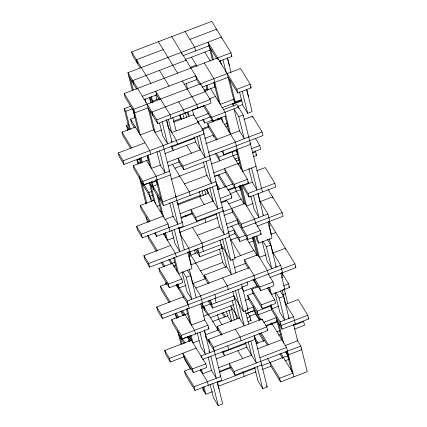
<?xml version="1.0" encoding="UTF-8"?>
<svg xmlns="http://www.w3.org/2000/svg" width="427" height="427" viewBox="0 0 427 427"><rect width="100%" height="100%" fill="white"/><g stroke="black" fill="none" stroke-linecap="round" stroke-linejoin="round"><path stroke-width="0.64" d="M140.141 67.909L132.594 55.553L131.681 51.886L211.771 21.35L230.975 52.799L231.893 56.465L219.147 61.323M163.178 49.569L136.48 59.748L137.398 63.415M189.876 39.391L216.569 29.212L216.879 30.434M132.397 90.604L127.935 72.697L221.373 37.074L221.677 38.297M182.847 55.777L209.251 45.71M185.265 59.566L210.281 50.028M186.129 60.202L132.738 80.559L133.651 84.226M190.068 67.429L196.276 65.064L196.58 66.286M171.723 36.615L210.137 99.518L211.05 103.185L157.659 123.542L148.057 107.812L134.708 112.904L125.106 97.18L124.188 93.513L230.975 52.799M142.34 96.283L195.731 75.931L196.65 79.598L184.229 84.332M143.872 99.715L156.912 94.746M129.349 129.408L124.188 108.698L130.859 106.158M124.188 108.698L125.789 111.319L132.461 108.778M152.487 101.14L159.314 98.541M124.188 93.513L133.79 109.237L240.577 68.523L250.185 84.247L251.097 87.914L237.748 93.006L228.146 77.282L202.056 87.225M203.919 90.262L207.02 89.078M134.59 127.903L131.505 122.853L130.587 119.181L135.444 117.334M204.469 91.015L215.534 86.798M205.334 91.656L151.943 112.007L152.855 115.68M127.694 130.352L126.472 125.463L128.292 124.769M130.502 148.158L122.96 135.802L122.042 132.135L135.391 127.043M209.273 98.877L215.48 96.513M127.935 72.697L156.746 119.87L210.137 99.518M212.491 60.068L208.024 42.166L236.836 89.339L250.185 84.247M192.118 110.129L203.914 105.629M173.474 121.252L181.544 118.172M154.505 233.035L156.565 236.403L183.263 226.225L163.146 145.543L153.544 129.819L140.195 134.905L133.79 109.237M173.72 122.127L193.586 114.553L203.188 130.278L235.192 258.634L230.745 260.331L221.138 244.607M161.817 129.893L155.14 132.439L149.658 110.433M204.277 62.977L213.884 78.701L220.284 104.375L233.633 99.283L235.234 101.904L241.298 99.592M221.805 107.807L241.826 100.174M195.678 118.466L208.718 113.491M232.55 104.407L241.65 100.937M223.486 109.616L236.83 104.524L243.235 115.007L262.434 192.022M197.215 121.892L210.874 116.688M237.711 106.456L242.563 104.604M203.417 132.818L204.106 133.945L124.011 164.48L119.213 156.618L118.3 152.946L144.993 142.773M204.533 105.533L211.739 117.324L238.431 107.145L238.757 108.442M202.59 119.709L204.645 123.077L212.534 120.067M203.391 105.827L212.651 120.99L226 115.904M216.42 140.189L208.536 127.273L207.618 123.606L220.967 118.514L235.373 142.1L242.685 171.44L256.035 166.354M202.083 128.762L208.291 126.397M202.323 129.637L208.536 127.273M118.3 152.946L123.099 160.808L203.188 130.278M238.784 116.704L244.271 138.711L239.472 130.849L233.985 108.842L238.784 116.704L243.235 115.007M239.494 91.858L242.883 105.448L247.687 113.31L252.133 111.618L246.646 89.611M224.09 124.572L227.121 123.414M137.958 163.925L136.987 160.045L140.024 158.887M171.691 145.612L172.375 146.733L194.728 138.215M225.771 126.376L227.591 125.682M243.972 119.437L252.464 116.197L262.071 131.922L262.984 135.589L182.895 166.124L178.091 158.262L179.004 161.929L183.807 169.791L210.506 159.613L209.817 158.492M136.987 160.045L138.588 162.666L140.408 161.972M170.458 174.883L143.76 185.062L134.158 169.338L133.245 165.671L148.415 159.885M164.907 153.597L195.95 141.764M204.645 138.449L213.335 135.135L213.794 136.966M205.739 143.707L239.67 130.769M160.499 164.971L151.393 168.441L148.009 154.852M167.229 162.404L200.754 149.626M168.142 166.071L179.319 161.812M208.675 152.279L262.071 131.922M174.889 168.211L181.721 165.607M133.245 165.671L142.848 181.395L169.546 171.216L168.857 170.09M144.684 184.437L148.324 183.05M221.794 151.158L223.855 154.526L250.548 144.347L249.864 143.226M151.393 181.459L152.081 182.585L156.325 180.963M216.42 153.208L218.821 157.136L237.022 150.197M152.994 186.252L157.243 184.629M171.195 179.313L204.528 166.605M211.354 164L237.332 154.099M251.284 148.777L259.781 145.538L260.694 149.204L252.202 152.444M234.604 159.154L238.245 157.766M143.392 183.546L148.879 192.529L151.911 191.376M252.629 152.973L255.666 151.82L256.579 155.487L253.547 156.64M236.286 160.958L239.317 159.799M149.792 196.196L152.823 195.043M184.491 183.936L207.463 175.177M213.671 172.812L239.707 162.884M215.448 175.876L217.268 175.182M214.589 176.479L225.76 172.214M149.135 222.067L141.246 209.15L140.328 205.483L153.677 200.391L168.083 223.978L169.914 231.317M215.993 181.619L162.596 201.976L150.592 182.318M156.8 206.449L159.837 205.291M149.429 182.58L163.514 205.643L216.905 185.286L216.217 184.165M256.771 170.779L265.268 167.544L274.871 183.268L275.783 186.935L249.09 197.114L241.885 185.318M178.086 203.828L200.439 195.304M160.002 211.691L161.214 211.226M177.712 204.939L208.755 193.105M217.444 189.791L232.811 183.93M234.14 184.395L247.489 179.303L248.402 182.969L235.053 188.061L225.451 172.337L224.538 168.665L234.14 184.395L235.053 188.061M227.655 189.914L234.941 187.138M228.087 190.442L235.368 187.666L236.28 191.333M181.662 221.437L182.345 222.558L142.303 237.823L137.499 229.961L136.587 226.294L163.279 216.115M243.374 185.585L252.474 182.11M230.217 193.65L241.138 189.481M164.801 219.553L173.298 216.313M180.029 213.751L213.553 200.968M220.385 198.363L230.938 194.338L231.85 198.005L220.679 202.265M180.941 217.418L192.118 213.153M180.877 218.133L192.363 213.756M221.234 202.75L226.822 200.621L241.228 224.207L242.141 227.874L282.183 212.603L283.101 216.27L257.011 226.219M136.587 226.294L141.385 234.156L168.083 223.978M242.685 184.459L248.172 193.447L274.871 183.268M228.669 203.93L241.084 199.195M222.622 209.833L223.305 210.959L196.607 221.138L191.808 213.276L190.896 209.604L195.694 217.466L222.392 207.292M178.849 228.6L216.724 214.162M222.931 211.792L244.97 203.391L254.572 219.115L255.794 224.004M253.248 203.465L246.571 206.011L241.41 185.302M179.751 232.272L217.637 217.829M223.844 215.464L232.848 212.032M259.84 201.736L272.581 196.879L272.885 198.101M174.072 237.668L167.395 240.214L165.457 232.448M229.021 235.507L229.705 236.627L149.615 267.163L144.817 259.301L143.899 255.634L170.597 245.456M197.295 235.277L219.643 226.758M226.475 224.154L237.647 219.894M227.388 227.821L238.565 223.561M241.228 224.207L267.921 214.028L269.752 221.362M227.927 232.325L234.135 229.956L235.053 233.622L228.84 235.992M143.899 255.634L148.703 263.496L228.792 232.961M197.717 252.565L190.89 255.17L189.919 251.289M230.623 240.022L237.609 237.359M169.797 259.333L181.801 278.991L182.713 282.658L169.364 287.745L159.762 272.02L158.849 268.353L174.622 262.338M188.883 256.905L189.994 256.478L188.862 251.951M221.245 244.564L198.891 253.088L196.489 249.154M231.733 226.027L238.939 237.818L245.61 235.277M268.973 226.369L270.083 225.947L268.957 221.416M231.621 208.483L232.539 212.15L246.939 235.736L260.289 230.644L261.207 234.311L247.857 239.403L238.255 223.679L237.337 220.012M175.614 265.194L173.794 265.888L174.12 267.179M195.347 249.453L199.809 256.755L222.157 248.231M234.706 233.062L239.851 241.485L247.74 238.479M190.837 264.884L221.143 253.328M249.085 242.675L253.328 241.058M270.926 234.348L275.778 232.501M255.96 236.062L257.086 240.593L258.687 243.214L272.036 238.122L268.001 221.944M166.114 284.451L165.788 283.16L167.005 282.695M169.247 302.748L161.363 289.832L160.445 286.165L167.122 283.619M200.493 270.894L222.841 262.375M234.471 257.94L253.884 250.537M158.849 268.353L168.451 284.078L181.801 278.991M182.82 271.679L186.247 277.294L190.698 275.596L196.185 297.603M262.909 241.143L266.341 246.758L270.787 245.061L276.274 267.067L275.591 265.941M192.55 283.613L205.291 278.756L204.378 275.089L226.732 266.571M248.423 268.546L245.338 263.491L244.425 259.824L257.775 254.732L267.377 270.456L268.289 274.129L273.093 281.991L274.006 285.658L260.657 290.744L253.798 279.514M185.958 285.343L179.281 287.889L178.315 284.008M266.048 254.812L259.37 257.353L254.209 236.643M234.471 267.633L245.648 263.374M272.639 253.083L285.385 248.226L285.69 249.448M195.833 288.044L249.224 267.686M241.821 286.848L242.509 287.974L162.415 318.505L157.616 310.642L156.704 306.976L183.397 296.797L183.701 298.019M177.68 285.268L187.288 300.992L280.726 265.37L282.551 272.704M156.704 306.976L161.502 314.838L294.988 263.95L295.9 267.617L269.811 277.561M241.645 287.334L247.852 284.969L247.089 281.911M210.522 303.912L203.69 306.517L204.602 310.183M243.422 291.363L257.081 286.159M204.175 319.065L207.949 325.241L208.862 328.913L182.169 339.086L172.561 323.362L171.649 319.695L187.426 313.685M201.683 308.246L202.793 307.824L201.667 303.293M234.044 295.906L211.696 304.43L209.294 300.496M267.489 288.006L274.689 299.797L275.607 303.464L262.258 308.556L252.656 292.831L251.738 289.164L258.415 286.618M281.772 277.71L282.887 277.288L281.756 272.757M244.425 259.824L254.028 275.548L254.94 279.215L259.744 287.077L273.093 281.991M208.152 300.795L212.609 308.097L234.957 299.578M261.228 319.887L248.535 299.108L247.623 295.441L253.691 293.13M203.636 316.226L233.948 304.67M245.119 300.411L248.845 298.991M283.725 285.69L288.583 283.843L289.495 287.51L282.215 290.285M210.025 317.805L232.379 309.287M280.806 273.285L284.836 289.469L271.492 294.555L269.715 287.435M212.427 321.6L227.949 315.681M282.952 294.715L285.38 293.787M247.441 309.217L253.649 306.853M171.649 319.695L181.251 335.419L207.949 325.241M233.943 295.948L243.545 311.673L247.996 309.975L241.591 284.302M251.738 289.164L261.34 304.889L274.689 299.797M275.709 292.484L279.141 298.099L283.592 296.407L289.074 318.409L288.39 317.288M247.286 313.023L253.35 310.707M245.872 313.834L254.561 310.52M187.939 336.615L182.478 338.696L185.222 343.191M205.355 334.96L218.096 330.103L217.178 326.431L239.531 317.912M247.623 295.441L257.225 311.166L270.574 306.079L280.176 321.803L282.007 329.137L308.7 318.958L307.787 315.291L298.185 299.567L286.047 304.195M249.411 316.226L255.479 313.914L259.253 320.09M247.03 318.099L250.137 316.919L251.049 320.586L247.943 321.771M278.847 306.154L272.175 308.7L271.204 304.814M184.074 356.78L170.416 361.989L165.617 354.127L164.699 350.455L191.397 340.282L190.266 335.75M307.787 315.291L281.089 325.47L271.487 309.746L258.138 314.832L257.225 311.166M199.067 340.586L192.999 342.902L191.061 335.136M209.55 343.052L208.632 339.385L262.029 319.028L266.827 326.89L267.745 330.557L201 356.006L201.459 357.837M164.699 350.455L169.503 358.317L196.201 348.144M263.55 322.465L276.29 317.608L281.884 340.041M265.674 325.668L277.203 321.275M266.106 326.201L277.635 321.803M208.632 339.385L213.436 347.247L266.827 326.89M280.176 321.803L293.525 316.711L295.356 324.045M202.521 359.438L255.309 339.316L254.625 338.189M222.894 350.983L223.583 352.104L245.931 343.586M276.974 331.747L280.005 330.594M293.354 325.502L303.672 321.568L304.584 325.235L294.272 329.169M213.436 347.247L221.666 380.254L194.968 390.433L185.366 374.709L184.448 371.042L191.125 368.496M216.115 358.968L247.158 347.135M255.848 343.82L264.543 340.506M278.495 335.184L280.923 334.261M192.454 368.955L205.803 363.868L206.716 367.535L193.367 372.622L183.765 356.897L182.852 353.23L192.454 368.955L193.367 372.622M257.561 348.843L281.777 339.609M211.701 370.342L202.601 373.812L201.469 369.28M218.432 367.775L251.957 354.997M284.9 345.667L297.64 340.81L293.445 323.981M219.345 371.442L230.521 367.183M219.281 372.163L231.076 367.663M259.883 357.65L286.576 347.471L293.893 376.811M184.448 371.042L194.055 386.766L220.748 376.587L220.065 375.461M261.025 363.863L261.708 364.984L235.01 375.162L230.212 367.3L229.299 363.633L234.097 371.495L300.838 346.051L307.243 371.725L280.544 381.903L270.942 366.174L270.024 362.507M217.252 382.629L255.127 368.191M261.335 365.822L288.23 355.568M218.17 386.296L256.04 371.858M262.247 369.488L270.942 366.174M284.894 360.858L289.143 359.235M202.275 387.705L202.601 389.002L205.798 394.244L212.475 391.698M267.628 358.579L279.632 378.231L292.975 373.145L280.971 353.487M210.063 384.199L213.452 397.788L218.25 405.65L222.702 403.953L217.215 381.951M254.556 367.231L257.945 380.825L262.744 388.687L267.195 386.99L254.396 335.649M231.204 55.345L231.893 56.465M250.409 86.793L251.097 87.914M208.936 45.833L216.825 58.75M204.821 52.11L210.308 61.098M255.325 138.236L259.781 145.538M185.072 31.529L194.675 47.253L195.593 50.92M254.978 150.694L255.666 151.82M255.89 154.36L256.579 155.487M191.472 57.202L196.959 66.185M210.682 88.651L225.082 112.237L230.569 134.238M268.124 189.577L282.183 212.603M196.303 79.032L199.393 84.087M211.477 120.334L212.507 122.021M247.489 179.303L233.083 155.716L232.171 152.049M259.28 199.873L267.921 214.028M247.719 181.849L248.402 182.969M268.919 221.266L294.988 263.95M158.374 41.707L177.584 73.156M182.382 81.018L196.788 104.604L197.701 108.271M295.217 266.491L295.9 267.617M207.618 123.606L217.22 139.33M262.786 214.6L263.475 215.726L257.988 193.719M238.672 186.268L240.732 189.636M215.277 153.506L219.734 160.803L218.821 157.136M267.361 239.446L270.787 245.061M235.939 190.773L244.169 204.25M255.49 222.782L260.289 230.644M272.079 251.22L280.726 265.37M186.738 112.317L189.134 116.245L188.008 111.719M260.518 233.19L261.207 234.311M159.431 70.38L169.033 86.105M178.641 101.829L183.439 109.696L184.357 113.363M281.724 272.607L288.583 283.843M288.812 286.384L289.495 287.51M308.016 317.837L308.7 318.958M218.934 174.686L230.938 194.338M217.791 174.979L225.339 187.336M231.167 196.884L231.85 198.005M193.938 137.131L194.621 138.252M179.073 114.964L181.817 119.453M284.195 288.417L284.836 289.469M215.848 182.649L219.617 188.825M217.103 186.877L218.816 189.684M225.333 200.354L226.022 201.48M280.16 290.787L283.592 296.407M246.683 238.746L256.974 255.592M284.884 302.562L293.525 316.711M131.681 51.886L150.886 83.334M159.687 99.918L156.602 94.863L155.69 91.197L170.09 114.783L171.008 118.45M186.636 145.313L191.44 153.176M150.085 97.212L153.17 102.266M167.918 126.413L176.495 140.456L177.408 144.123M205.937 189.332L217.941 208.984L212.454 186.983M297 339.764L300.838 346.051M149.626 98.632L152.028 102.565M301.115 348.672L301.756 349.718L288.406 354.81L286.346 351.437M171.355 141.027L172.044 142.148L166.557 120.147M230.932 239.905L240.534 255.629M252.923 279.343L257.769 287.28M128.847 76.364L136.736 89.28M170.891 146.472L173.293 150.4L172.375 146.733M201.021 196.468L200.332 195.347L199.366 191.461M276.52 320.149L282.007 329.137M199.441 196.655L204.239 204.517M271.487 322.764L286.576 347.471M270.686 323.623L271.375 324.744M172.487 164.278L189.294 191.798L190.207 195.465M285.423 351.795L287.825 355.723M221.367 247.148L222.056 248.274M242.365 288.999L243.737 291.246M267.056 329.436L267.745 330.557M260.08 320.186L254.252 310.637L253.339 306.97M226.625 266.608L231.429 274.47L222.552 238.874M279.829 353.786L282.573 358.28M225.824 267.467L222.739 262.413L219.51 249.469M247.308 308.854L247.996 309.975M261.223 332.905L268.428 344.701M130.587 119.181L149.797 150.635L150.71 154.302M247.735 312.986L250.137 316.919M260.08 333.204L267.286 345M175.262 195.763L175.945 196.884M250.366 319.46L251.049 320.586M258.938 333.503L263.742 341.365M186.092 214.765L186.775 215.886M177.061 202.142L178.774 204.949M185.291 215.624L185.975 216.745M192.492 227.415L202.094 243.139L203.012 246.806M222.531 277.865L227.329 285.727L228.242 289.394M234.172 298.494L234.855 299.615M126.472 125.463L128.874 129.392M254.252 336.673L258.02 342.854M127.385 129.13L128.073 130.251M146.594 160.579L156.197 176.303L163.514 205.643M255.506 340.906L257.219 343.714M155.844 179.762L156.528 180.888M239.43 317.95L244.228 325.812L235.517 290.867M238.629 318.809L230.74 305.892L234.29 320.133M122.042 132.135L131.644 147.859M180.514 234.749L188.745 248.231L189.663 251.898M204.378 275.089L209.182 282.952M245.141 342.502L245.829 343.623M188.83 251.802L208.381 283.811M230.964 321.456L227.538 315.841L226.406 311.31M235.33 329.206L240.134 337.068L241.047 340.735M189.31 255.357L189.994 256.478M223.065 312.564L225.808 317.053M221.923 312.858L224.324 316.791M266.512 385.869L267.195 386.99M140.189 180.472L152.535 200.69M168.313 226.523L168.996 227.644M151.734 201.549L150.704 199.863L148.879 192.529M222.067 324.851L218.635 319.236L217.508 314.704M237.844 350.684L242.643 358.547M187.266 269.981L190.698 275.596M145.676 202.478L146.36 203.599M163.397 233.66L175.401 253.318L176.314 256.985M191.99 281.751L200.631 295.906L202.462 303.239M217.178 326.431L221.981 334.298M201.629 303.143L221.181 335.158M242.643 371.565L243.331 372.686L244.244 376.352M202.206 306.25L207.346 314.672M140.328 205.483L149.936 221.207M202.11 306.698L202.793 307.824M147.988 222.366L146.963 220.679L146.045 217.012M168.654 259.632L171.398 264.126M208.179 327.787L208.862 328.913M222.093 351.843L224.495 355.771L223.583 352.104M147.988 235.384L157.248 250.542M156.447 251.402L148.559 238.49L147.795 235.432M162.132 261.981L164.875 266.475M176.196 285.006L188.2 304.659M160.99 262.279L163.733 266.768M205.43 336.311L214.349 350.914M208.872 350.925L209.897 352.611L204.416 330.605M165.788 283.16L166.429 284.206M182.596 310.675L194.6 330.333L195.513 333.999M181.454 310.973L184.197 315.468M180.53 311.331L183.274 315.82M160.445 286.165L170.047 301.889M176.079 313.023L178.822 317.517M174.937 313.322L177.68 317.816M188.996 336.348L205.803 363.868M187.832 336.609L190.597 341.141M178.593 334.501L184.08 343.484M200.199 369.883L207.399 381.674L208.317 385.341M190.479 369.158L184.992 360.174L184.08 356.508M246.806 89.697L248.578 96.817M252.464 116.197L252.773 117.42M242.2 91.309L247.687 113.31M236.836 89.339L237.748 93.006M227.436 57.602L229.374 65.368M227.442 58.163L230.991 72.403M269.234 225.782L271.332 234.193M284.249 289.26L287.798 303.496M229.747 79.902L235.234 101.904M258.143 193.805L259.92 200.925M269.33 238.677L272.72 252.266M282.135 290.018L285.524 303.608M251.588 168.046L257.07 190.052L252.272 182.19L248.882 168.601M227.233 73.615L234.546 102.95M222.99 59.86L226.219 72.803M232.795 103.537L233.441 106.126M220.289 60.41L221.255 64.296M253.537 195.417L259.024 217.418L254.22 209.556L250.836 195.966M266.341 246.758L271.823 268.764L267.024 260.902L262.183 241.485M279.141 298.099L284.628 320.106L279.824 312.244L274.983 292.826M217.626 57.891L218.085 59.721M248.172 193.447L249.09 197.114M236.403 149.487L237.535 154.019M286.64 350.978L288.737 359.39M236.248 149.402L241.09 168.82M286.805 352.19L291.646 371.602M210.538 48.454L213.281 59.454M256.915 236.094L258.687 243.214M278.804 323.896L283.645 343.308M237.887 163.578L238.207 164.87M268.759 287.403L269.891 291.935M226.977 123.072L227.783 126.312M225.098 116.085L228.968 131.617M240.454 185.27L245.077 203.823M253.36 237.044L257.881 255.165M270.248 304.782L271.487 309.746M214.002 82.422L214.968 86.307M239.766 185.756L240.572 188.99M252.725 237.743L253.371 240.332M213.842 82.336L218.683 101.754M239.606 185.67L244.121 203.791M252.405 237.012L256.926 255.132M221.549 117.035L222.835 122.213M220.754 117.655L221.239 119.592M219.003 118.236L219.329 119.528M218.048 118.204L218.48 119.928M246.939 235.736L247.857 239.403M259.744 287.077L260.657 290.744M217.199 118.605L217.524 119.896M207.01 85.315L208.136 89.846M222.937 150.859L223.855 154.526M261.34 304.889L262.258 308.556M279.632 378.231L280.544 381.903M206.054 85.283L207.346 90.46M253.558 279.621L253.884 280.918M212.908 120.382L213.233 121.679M211.739 117.324L212.651 120.99M262.029 319.028L262.333 320.25M259.52 318.718L259.824 319.94M200.535 83.793L200.839 85.016M238.939 237.818L239.851 241.485M254.716 310.856L255.479 313.914M203.732 119.411L204.645 123.077M181.326 52.34L181.785 54.176M198.843 124.246L198.39 122.416L171.691 132.594L168.462 119.651M232.491 259.184L235.875 272.773M245.29 310.525L248.679 324.12M199.655 135.642L205.141 157.643L195.539 141.919L194.301 136.955M206.054 161.31L211.541 183.316L206.737 175.454L203.353 161.86M218.859 212.651L224.34 234.658L219.542 226.796L216.153 213.206M225.259 238.325L230.745 260.331M238.058 289.666L243.545 311.673M250.857 341.013L256.344 363.014L246.742 347.29L245.61 342.758M257.262 366.681L262.744 388.687M186.263 83.527L187.715 89.35M192.454 110.022L193.89 115.776M196.948 136.192L200.338 149.781M209.753 187.533L213.142 201.122M248.156 341.563L251.546 355.152M207.207 188.734L208.339 193.26M220.012 240.075L226.732 267.04M232.811 291.417L239.536 318.382M185.302 112.269L186.594 117.446M204.666 189.93L205.798 194.461M232.149 300.165L236.83 318.932M182.868 113.897L184.053 118.642M201.96 190.479L203.252 195.657M180.162 114.447L181.133 118.332M228.947 310.114L231.69 321.115M204.928 218.661L205.841 222.328M172.754 117.302L176.143 130.897M182.895 166.124L183.807 169.791M195.694 217.466L196.607 221.138M214.898 294.481L215.811 298.147M227.698 345.827L228.61 349.494M234.097 371.495L235.01 375.162M202.211 246.859L203.343 251.391M215.016 298.201L216.142 302.732M166.551 119.587L168.489 127.353M197.765 248.557L199.809 256.755M210.564 299.898L212.609 308.097M155.807 94.917L156.933 99.448M194.531 250.238L195.336 253.473M162.105 121.844L167.592 143.846L162.794 135.983L159.565 123.04M208.493 314.379L208.798 315.601M151.355 96.614L152.791 102.368M156.746 119.87L157.659 123.542M149.45 97.11L150.902 102.934M189.145 256.317L191.243 264.729M187.752 251.834L191.947 268.658L178.598 273.75L174.563 257.566M200.711 303.821L204.746 319.999L191.397 325.091L187.202 308.262M178.806 227.361L180.744 235.128M189.241 269.207L192.63 282.802M204.41 330.044L206.348 337.81M217.21 381.386L219.147 389.152M159.607 150.907L165.094 172.914L160.296 165.046L156.906 151.457M172.412 202.249L177.899 224.255L173.095 216.393L169.706 202.798M178.812 227.922L184.299 249.923M210.815 356.278L216.302 378.285L211.498 370.422L208.109 356.828M147.139 104.145L153.544 129.819M144.999 98.808L145.965 102.688M174.36 229.619L179.847 251.62L175.049 243.758L171.659 230.169M186.247 277.294L191.734 299.295L186.935 291.433L182.094 272.02M199.964 332.302L205.451 354.309L200.647 346.446L197.258 332.852M212.763 383.643L218.25 405.65M187.288 300.992L189.113 308.326M156.314 180.023L157.28 183.909M156.154 179.938L160.995 199.356M130.448 78.984L133.192 89.99M158.711 197.781L163.589 217.338M173.608 257.534L176.997 271.129M186.412 308.881L189.796 322.47M147.368 155.551L148.34 159.436M147.214 155.465L149.797 165.82M157.109 195.16L161.79 213.927M200.514 369.248L201 371.191M203.86 386.478L205.798 394.244M152.081 182.585L153.907 189.919M164.667 233.062L165.793 237.593M177.36 283.976L178.598 288.935M203.071 387.092L204.197 391.623M133.101 109.723L135.039 117.489M133.107 110.283L138.594 132.285M163.872 233.676L164.192 234.973M176.511 284.371L176.997 286.314M189.31 335.718L189.796 337.661M150.71 184.677L155.551 204.09M189.113 338.707L189.759 341.296M149.269 182.703L153.784 200.823M187.672 336.732L188.803 341.264M141.172 157.83L142.303 162.361M140.216 157.798L141.508 162.975M139.367 158.198L140.659 163.376M125.789 111.319L130.304 129.44M138.588 162.666L138.914 163.957M176.992 316.69L177.317 317.987M142.848 181.395L143.76 185.062M155.652 232.736L156.565 236.403M168.451 284.078L169.364 287.745M181.251 335.419L182.169 339.086M194.055 386.766L194.968 390.433M175.39 314.069L176.522 318.601M141.791 183.092L146.792 203.156M180.194 337.122L181.966 344.242M139.271 176.805L145.981 203.7M177.68 330.834L181.011 344.21M123.099 160.808L124.011 164.48M141.385 234.156L142.303 237.823M148.703 263.496L149.615 267.163M161.502 314.838L162.415 318.505M169.503 358.317L170.416 361.989"/></g></svg>
